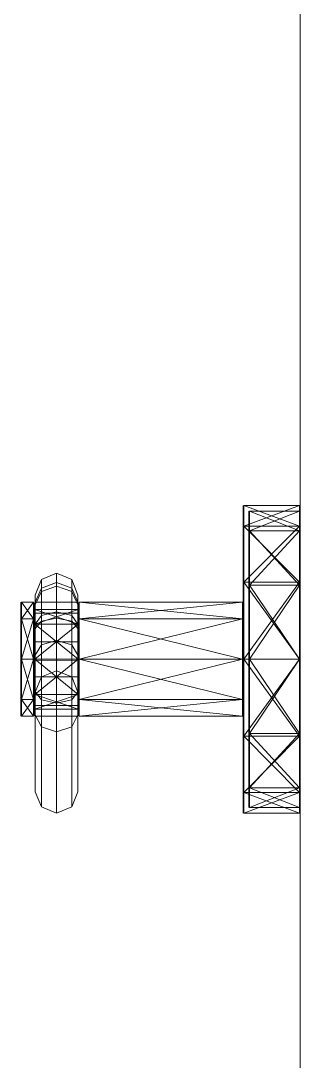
# Model space of a CAD drawing. Header units: millimetres. Extents: x -5300 to 98858, y -5196 to 93886.
# Drawn here: x -199 to -150, y 44877.5 to 45060 of the extents above; entities that cross this region are included whole.
import ezdxf

# ---------------------------------------------------------------- set-up
doc = ezdxf.new("R2010")
doc.units = ezdxf.units.MM
doc.layers.add('Двери', color=7, linetype='Continuous', lineweight=18, true_color=0x7f7f7f)
doc.layers.add('Перекрытия', color=7, linetype='Continuous', lineweight=18, true_color=0x7f7f7f)

# ---------------------------------------------------------------- blocks, each defined once
blk = doc.blocks.new('ПЕР-003 - ПЕР-003-240210-Подвал')
at = {"layer": 'Перекрытия', "color": 254, "true_color": 0xd4d4d4}
for p, q in [((-150, 89650), (-150, 36650)), ((-150, 36650), (-150, 89650))]:
    blk.add_line(p, q, dxfattribs=at)
blk = doc.blocks.new('Дн-9 - Дн-9-240567-Подвал')
at = {"layer": 'Двери', "color": 254, "true_color": 0xd4d4d4}
for p, q in [((-160, 44971.38), (-160, 44975)), ((-160, 44975), (-160, 44971.38)), ((-160, 44971.38), (-160, 44975)), ((-160, 44975), (-160, 44971.38)), ((-160, 44961.5), (-160, 44975)), ((-160, 44975), (-160, 44961.5)), ((-159.9, 44971.38), (-159.9, 44975)), ((-159.9, 44975), (-159.9, 44971.38)), ((-150.1, 44975), (-159.9, 44975)), ((-150.1, 44971.38), (-159.9, 44975)), ((-150.1, 44975), (-159.9, 44971.38)), ((-159.9, 44971.38), (-159.9, 44975)), ((-159.9, 44975), (-159.9, 44971.38)), ((-159.9, 44975), (-150.1, 44975)), ((-150.1, 44971.38), (-159.9, 44975)), ((-150.1, 44975), (-159.9, 44971.38)), ((-159, 44970.52), (-159, 44974)), ((-159, 44974), (-159, 44970.52)), ((-159, 44970.52), (-159, 44974)), ((-159, 44974), (-159, 44970.52)), ((-158.9, 44970.52), (-158.9, 44974)), ((-158.9, 44974), (-158.9, 44970.52)), ((-158.9, 44974), (-150.1, 44974)), ((-158.9, 44970.52), (-150.1, 44974)), ((-158.9, 44974), (-150.1, 44970.52)), ((-158.9, 44970.52), (-158.9, 44974)), ((-158.9, 44974), (-158.9, 44970.52)), ((-150.1, 44974), (-158.9, 44974)), ((-150.1, 44970.52), (-158.9, 44974)), ((-150.1, 44974), (-158.9, 44970.52)), ((-150.1, 44971.38), (-150.1, 44975)), ((-150.1, 44975), (-150.1, 44971.38)), ((-150.1, 44971.38), (-150.1, 44975)), ((-150.1, 44975), (-150.1, 44971.38)), ((-150.1, 44970.52), (-150.1, 44974)), ((-150.1, 44974), (-150.1, 44970.52)), ((-150.1, 44970.52), (-150.1, 44974)), ((-150.1, 44974), (-150.1, 44970.52)), ((-150, 44971.3), (-150, 44974.9)), ((-150, 44974.9), (-150, 44971.3)), ((-150, 44970.6), (-150, 44974.9)), ((-150, 44974.1), (-150, 44974.9)), ((-150, 44974.9), (-150, 44970.6)), ((-150, 44971.3), (-150, 44974.9)), ((-150, 44974.9), (-150, 44971.3)), ((-150, 44970.6), (-150, 44974.9)), ((-150, 44974.9), (-150, 44974.1)), ((-150, 44974.9), (-150, 44970.6)), ((-150, 44970.6), (-150, 44974.1)), ((-150, 44974.1), (-150, 44970.6)), ((-150, 44970.6), (-150, 44974.1)), ((-150, 44974.1), (-150, 44970.6)), ((-160, 44961.5), (-160, 44971.38)), ((-160, 44971.38), (-160, 44961.5)), ((-160, 44971.38), (-160, 44971.38)), ((-160, 44971.38), (-160, 44924.62)), ((-160, 44971.38), (-160, 44934.5)), ((-160, 44971.38), (-160, 44934.5)), ((-160, 44971.38), (-160, 44924.62)), ((-160, 44971.38), (-160, 44924.62)), ((-160, 44961.5), (-160, 44971.38)), ((-160, 44971.38), (-160, 44961.5)), ((-159.9, 44961.5), (-159.9, 44971.38)), ((-159.9, 44971.38), (-159.9, 44961.5)), ((-150.1, 44961.5), (-159.9, 44971.38)), ((-150.1, 44971.38), (-159.9, 44971.38)), ((-150.1, 44971.38), (-159.9, 44971.38)), ((-150.1, 44971.38), (-159.9, 44961.5)), ((-159.9, 44961.5), (-159.9, 44971.38)), ((-159.9, 44961.5), (-159.9, 44971.38)), ((-159.9, 44961.5), (-150.1, 44971.38)), ((-159.9, 44961.5), (-150.1, 44971.38)), ((-159.9, 44971.38), (-150.1, 44971.38)), ((-159.9, 44971.38), (-150.1, 44971.38)), ((-159, 44961), (-159, 44970.52)), ((-159, 44970.52), (-159, 44961)), ((-159, 44925.48), (-159, 44970.52)), ((-159, 44925.48), (-159, 44970.52)), ((-159, 44925.48), (-159, 44970.52)), ((-159, 44970.52), (-159, 44970.52)), ((-159, 44961), (-159, 44970.52)), ((-159, 44970.52), (-159, 44961)), ((-159, 44948), (-159, 44970.52)), ((-159, 44970.52), (-159, 44970.52)), ((-159, 44970.52), (-159, 44925.48)), ((-159, 44970.52), (-159, 44948)), ((-159, 44970.52), (-159, 44925.48)), ((-159, 44970.52), (-159, 44925.48)), ((-158.9, 44961), (-158.9, 44970.52)), ((-158.9, 44970.52), (-158.9, 44961)), ((-158.9, 44961), (-150.1, 44970.52)), ((-158.9, 44970.52), (-150.1, 44970.52)), ((-158.9, 44970.52), (-150.1, 44970.52)), ((-158.9, 44970.52), (-150.1, 44961)), ((-158.9, 44961), (-158.9, 44970.52)), ((-158.9, 44961), (-158.9, 44970.52)), ((-150.1, 44961), (-158.9, 44970.52)), ((-158.9, 44961), (-150.1, 44970.52)), ((-150.1, 44970.52), (-158.9, 44970.52)), ((-150.1, 44970.52), (-158.9, 44970.52)), ((-150.1, 44961.5), (-150.1, 44971.38)), ((-150.1, 44971.38), (-150.1, 44961.5)), ((-150.1, 44961.5), (-150.1, 44971.38)), ((-150.1, 44961.5), (-150.1, 44971.38)), ((-150.1, 44961), (-150.1, 44970.52)), ((-150.1, 44970.52), (-150.1, 44961)), ((-150.1, 44961), (-150.1, 44970.52)), ((-150.1, 44961), (-150.1, 44970.52)), ((-150, 44961.45), (-150, 44971.3)), ((-150, 44971.3), (-150, 44961.45)), ((-150, 44961.05), (-150, 44971.3)), ((-150, 44970.6), (-150, 44971.3)), ((-150, 44970.6), (-150, 44971.3)), ((-150, 44971.3), (-150, 44961.05)), ((-150, 44961.45), (-150, 44971.3)), ((-150, 44961.45), (-150, 44971.3)), ((-150, 44971.3), (-150, 44970.6)), ((-150, 44971.3), (-150, 44970.6)), ((-150, 44961.05), (-150, 44970.6)), ((-150, 44970.6), (-150, 44961.05)), ((-150, 44961.05), (-150, 44970.6)), ((-150, 44961.05), (-150, 44970.6)), ((-150, 44961.45), (-150, 44970.6)), ((-150, 44961.45), (-150, 44970.6)), ((-192.74, 44963.12), (-195.39, 44961.98)), ((-195.39, 44961.98), (-192.74, 44963.12)), ((-192.74, 44963.12), (-195.39, 44961.98)), ((-195.39, 44961.98), (-192.74, 44963.12)), ((-192.74, 44961.46), (-192.74, 44963.12)), ((-192.74, 44963.12), (-192.74, 44960.85)), ((-192.74, 44963.12), (-192.74, 44961.46)), ((-190.08, 44961.98), (-192.74, 44963.12)), ((-192.74, 44963.12), (-192.74, 44961.46)), ((-192.74, 44960.85), (-192.74, 44963.12)), ((-192.74, 44963.12), (-192.74, 44960.85)), ((-192.74, 44961.46), (-192.74, 44963.12)), ((-192.74, 44960.85), (-192.74, 44963.12)), ((-192.74, 44963.12), (-190.08, 44961.98)), ((-190.08, 44961.98), (-192.74, 44963.12)), ((-192.74, 44963.12), (-190.08, 44961.98)), ((-195.39, 44961.98), (-196.49, 44959.24)), ((-196.49, 44959.24), (-195.39, 44961.98)), ((-196.49, 44959.24), (-195.39, 44961.98)), ((-195.39, 44961.98), (-196.49, 44959.24)), ((-195.39, 44960.45), (-195.39, 44961.98)), ((-195.39, 44961.98), (-195.39, 44959.88)), ((-195.39, 44959.88), (-195.39, 44961.98)), ((-195.39, 44961.98), (-195.39, 44960.45)), ((-195.39, 44961.98), (-195.39, 44960.45)), ((-195.39, 44959.88), (-195.39, 44961.98)), ((-195.39, 44961.98), (-195.39, 44959.88)), ((-195.39, 44960.45), (-195.39, 44961.98)), ((-192.74, 44961.46), (-195.39, 44960.45)), ((-195.39, 44960.45), (-192.74, 44961.46)), ((-192.74, 44961.46), (-195.39, 44960.45)), ((-195.39, 44960.45), (-192.74, 44961.46)), ((-192.74, 44960.85), (-195.39, 44959.88)), ((-195.39, 44959.88), (-192.74, 44960.85)), ((-192.74, 44960.85), (-195.39, 44959.88)), ((-195.39, 44959.88), (-192.74, 44960.85)), ((-192.74, 44961.46), (-192.74, 44956.3)), ((-190.08, 44960.45), (-192.74, 44961.46)), ((-192.74, 44956.3), (-192.74, 44961.46)), ((-192.74, 44961.46), (-190.08, 44960.45)), ((-192.74, 44955.24), (-192.74, 44960.85)), ((-190.08, 44959.88), (-192.74, 44960.85)), ((-192.74, 44955.24), (-192.74, 44960.85)), ((-192.74, 44960.85), (-190.08, 44959.88)), ((-190.08, 44959.88), (-192.74, 44960.85)), ((-192.74, 44960.85), (-192.74, 44955.24)), ((-192.74, 44960.85), (-190.08, 44959.88)), ((-192.74, 44956.3), (-192.74, 44961.46)), ((-192.74, 44961.46), (-192.74, 44956.3)), ((-190.08, 44960.45), (-192.74, 44961.46)), ((-192.74, 44961.46), (-190.08, 44960.45)), ((-192.74, 44960.85), (-192.74, 44955.24)), ((-190.08, 44960.45), (-190.08, 44961.98)), ((-190.08, 44961.98), (-190.08, 44959.88)), ((-190.08, 44959.88), (-190.08, 44961.98)), ((-190.08, 44961.98), (-190.08, 44960.45)), ((-190.08, 44960.45), (-190.08, 44961.98)), ((-190.08, 44961.98), (-188.99, 44959.24)), ((-188.99, 44959.24), (-190.08, 44961.98)), ((-190.08, 44961.98), (-190.08, 44959.88)), ((-190.08, 44959.88), (-190.08, 44961.98)), ((-190.08, 44961.98), (-188.99, 44959.24)), ((-188.99, 44959.24), (-190.08, 44961.98)), ((-190.08, 44961.98), (-190.08, 44960.45)), ((-160, 44948), (-160, 44961.5)), ((-160, 44961.5), (-160, 44948)), ((-160, 44961.5), (-160, 44934.5)), ((-160, 44961.5), (-160, 44934.5)), ((-160, 44948), (-160, 44961.5)), ((-160, 44948), (-160, 44961.5)), ((-160, 44934.5), (-160, 44961.5)), ((-160, 44934.5), (-160, 44961.5)), ((-160, 44934.5), (-160, 44961.5)), ((-160, 44961.5), (-160, 44961.5)), ((-159.9, 44948), (-159.9, 44961.5)), ((-159.9, 44961.5), (-159.9, 44948)), ((-150.1, 44948), (-159.9, 44961.5)), ((-150.1, 44961.5), (-159.9, 44961.5)), ((-150.1, 44961.5), (-159.9, 44961.5)), ((-150.1, 44961.5), (-159.9, 44948)), ((-159.9, 44948), (-159.9, 44961.5)), ((-159.9, 44948), (-159.9, 44961.5)), ((-150.1, 44948), (-159.9, 44961.5)), ((-159.9, 44961.5), (-150.1, 44961.5)), ((-159.9, 44948), (-150.1, 44961.5)), ((-159.9, 44961.5), (-150.1, 44961.5)), ((-159, 44948), (-159, 44961)), ((-159, 44948), (-159, 44961)), ((-159, 44935), (-159, 44961)), ((-159, 44925.48), (-159, 44961)), ((-159, 44925.48), (-159, 44961)), ((-159, 44935), (-159, 44961)), ((-159, 44948), (-159, 44961)), ((-159, 44961), (-159, 44948)), ((-158.9, 44948), (-158.9, 44961)), ((-158.9, 44961), (-158.9, 44948)), ((-158.9, 44948), (-150.1, 44961)), ((-158.9, 44961), (-150.1, 44961)), ((-158.9, 44961), (-150.1, 44961)), ((-158.9, 44961), (-150.1, 44948)), ((-158.9, 44948), (-158.9, 44961)), ((-158.9, 44948), (-158.9, 44961)), ((-158.9, 44948), (-150.1, 44961)), ((-150.1, 44961), (-158.9, 44961)), ((-150.1, 44948), (-158.9, 44961)), ((-150.1, 44961), (-158.9, 44961)), ((-150.1, 44948), (-150.1, 44961.5)), ((-150.1, 44961.5), (-150.1, 44948)), ((-150.1, 44948), (-150.1, 44961.5)), ((-150.1, 44948), (-150.1, 44961.5)), ((-150.1, 44948), (-150.1, 44961)), ((-150.1, 44961), (-150.1, 44948)), ((-150.1, 44948), (-150.1, 44961)), ((-150.1, 44948), (-150.1, 44961)), ((-150, 44948), (-150, 44961.45)), ((-150, 44961.45), (-150, 44948)), ((-150, 44961.05), (-150, 44961.45)), ((-150, 44961.05), (-150, 44961.45)), ((-150, 44948), (-150, 44961.45)), ((-150, 44948), (-150, 44961.45)), ((-150, 44961.45), (-150, 44961.05)), ((-150, 44961.45), (-150, 44961.05)), ((-150, 44948), (-150, 44961.05)), ((-150, 44961.05), (-150, 44948)), ((-150, 44948), (-150, 44961.05)), ((-150, 44961.05), (-150, 44948)), ((-150, 44948), (-150, 44961.05)), ((-150, 44948), (-150, 44961.05)), ((-150, 44948), (-150, 44961.05)), ((-150, 44948), (-150, 44961.05)), ((-195.39, 44959.88), (-196.49, 44957.55)), ((-195.39, 44959.88), (-196.49, 44957.55)), ((-196.49, 44957.55), (-195.39, 44959.88)), ((-196.49, 44959.24), (-196.49, 44958.01)), ((-196.49, 44957.55), (-196.49, 44959.24)), ((-196.49, 44959.24), (-196.49, 44957.55)), ((-196.49, 44958.01), (-196.49, 44959.24)), ((-196.49, 44959.24), (-196.49, 44958.01)), ((-196.49, 44957.55), (-196.49, 44959.24)), ((-196.49, 44959.24), (-196.49, 44957.55)), ((-196.49, 44958.01), (-196.49, 44959.24)), ((-195.39, 44960.45), (-196.49, 44958.01)), ((-196.49, 44958.01), (-195.39, 44960.45)), ((-195.39, 44960.45), (-196.49, 44958.01)), ((-196.49, 44958.01), (-195.39, 44960.45)), ((-196.49, 44957.55), (-195.39, 44959.88)), ((-195.39, 44955.68), (-195.39, 44960.45)), ((-195.39, 44960.45), (-195.39, 44955.68)), ((-195.39, 44960.45), (-195.39, 44955.68)), ((-195.39, 44955.68), (-195.39, 44960.45)), ((-195.39, 44959.88), (-195.39, 44954.7)), ((-195.39, 44954.7), (-195.39, 44959.88)), ((-195.39, 44954.7), (-195.39, 44959.88)), ((-195.39, 44959.88), (-195.39, 44954.7)), ((-190.08, 44955.68), (-190.08, 44960.45)), ((-190.08, 44960.45), (-190.08, 44955.68)), ((-190.08, 44955.68), (-190.08, 44960.45)), ((-190.08, 44960.45), (-188.99, 44958.01)), ((-188.99, 44958.01), (-190.08, 44960.45)), ((-190.08, 44960.45), (-188.99, 44958.01)), ((-188.99, 44958.01), (-190.08, 44960.45)), ((-190.08, 44960.45), (-190.08, 44955.68)), ((-190.08, 44959.88), (-190.08, 44954.7)), ((-190.08, 44954.7), (-190.08, 44959.88)), ((-190.08, 44959.88), (-188.99, 44957.55)), ((-188.99, 44957.55), (-190.08, 44959.88)), ((-190.08, 44959.88), (-190.08, 44954.7)), ((-190.08, 44954.7), (-190.08, 44959.88)), ((-190.08, 44959.88), (-188.99, 44957.55)), ((-188.99, 44957.55), (-190.08, 44959.88)), ((-188.99, 44958.01), (-188.99, 44959.24)), ((-188.99, 44959.24), (-188.99, 44957.55)), ((-188.99, 44957.55), (-188.99, 44959.24)), ((-188.99, 44959.24), (-188.99, 44958.01)), ((-188.99, 44959.24), (-188.99, 44957.55)), ((-188.99, 44958.01), (-188.99, 44959.24)), ((-188.99, 44959.24), (-188.99, 44958.01)), ((-188.99, 44957.55), (-188.99, 44959.24)), ((-199, 44955.07), (-199, 44958)), ((-199, 44958), (-199, 44955.07)), ((-199, 44948), (-199, 44958)), ((-199, 44958), (-199, 44948)), ((-199, 44955.07), (-199, 44958)), ((-199, 44958), (-199, 44955.07)), ((-198.9, 44955.07), (-198.9, 44958)), ((-198.9, 44958), (-198.9, 44955.07)), ((-196.75, 44958), (-198.9, 44958)), ((-196.75, 44955.07), (-198.9, 44958)), ((-196.75, 44958), (-198.9, 44955.07)), ((-198.9, 44955.07), (-198.9, 44958)), ((-198.9, 44955.07), (-198.9, 44958)), ((-198.9, 44958), (-196.75, 44958)), ((-198.9, 44955.07), (-196.75, 44958)), ((-196.75, 44955.07), (-198.9, 44958)), ((-196.75, 44955.07), (-196.75, 44958)), ((-196.75, 44958), (-196.75, 44955.07)), ((-196.75, 44955.07), (-196.75, 44958)), ((-196.75, 44955.07), (-196.75, 44958)), ((-196.65, 44955), (-196.65, 44957.9)), ((-196.65, 44957.9), (-196.65, 44955)), ((-196.65, 44954.26), (-196.65, 44957.9)), ((-196.65, 44956.85), (-196.65, 44957.9)), ((-196.65, 44957.9), (-196.65, 44954.26)), ((-196.65, 44955), (-196.65, 44957.9)), ((-196.65, 44955), (-196.65, 44957.9)), ((-196.65, 44957.9), (-196.65, 44956.85)), ((-196.49, 44958.01), (-196.49, 44954.17)), ((-196.49, 44954.17), (-196.49, 44958.01)), ((-196.49, 44958.01), (-196.49, 44954.17)), ((-196.49, 44954.17), (-196.49, 44958.01)), ((-196.49, 44958), (-196.49, 44956.09)), ((-196.49, 44956.09), (-196.49, 44958)), ((-196.49, 44958), (-196.49, 44956.09)), ((-196.49, 44956.09), (-196.49, 44958)), ((-188.99, 44958), (-196.49, 44958)), ((-196.49, 44958), (-196.49, 44956.09)), ((-196.49, 44956.09), (-196.49, 44958)), ((-196.49, 44958), (-188.99, 44958)), ((-188.99, 44958), (-196.49, 44958)), ((-196.49, 44958), (-196.49, 44956.09)), ((-196.49, 44956.09), (-196.49, 44958)), ((-196.49, 44958), (-188.99, 44958)), ((-196.49, 44953.38), (-196.49, 44957.55)), ((-196.49, 44957.55), (-196.49, 44953.38)), ((-196.49, 44953.38), (-196.49, 44957.55)), ((-196.49, 44957.55), (-196.49, 44953.38)), ((-188.99, 44954.17), (-188.99, 44958.01)), ((-188.99, 44958.01), (-188.99, 44954.17)), ((-188.99, 44958.01), (-188.99, 44954.17)), ((-188.99, 44956.09), (-188.99, 44958)), ((-188.99, 44958), (-188.99, 44956.09)), ((-188.99, 44956.09), (-188.99, 44958)), ((-188.99, 44958), (-188.99, 44956.09)), ((-188.99, 44956.09), (-188.99, 44958)), ((-188.99, 44958), (-188.99, 44956.09)), ((-188.99, 44956.09), (-188.99, 44958)), ((-188.99, 44958), (-188.99, 44956.09)), ((-188.99, 44957.55), (-188.99, 44953.38)), ((-188.99, 44953.38), (-188.99, 44957.55)), ((-188.99, 44953.38), (-188.99, 44957.55)), ((-188.99, 44957.55), (-188.99, 44953.38)), ((-188.99, 44954.17), (-188.99, 44958.01)), ((-188.85, 44955), (-188.85, 44957.9)), ((-188.85, 44957.9), (-188.85, 44955)), ((-188.85, 44954.26), (-188.85, 44957.9)), ((-188.85, 44957.9), (-188.85, 44956.85)), ((-188.85, 44957.9), (-188.85, 44954.26)), ((-188.85, 44955), (-188.85, 44957.9)), ((-188.85, 44955), (-188.85, 44957.9)), ((-188.85, 44956.85), (-188.85, 44957.9)), ((-188.75, 44955.07), (-188.75, 44958)), ((-188.75, 44958), (-188.75, 44955.07)), ((-160.1, 44958), (-188.75, 44958)), ((-188.75, 44955.07), (-160.1, 44958)), ((-160.1, 44958), (-188.75, 44955.07)), ((-188.75, 44955.07), (-188.75, 44958)), ((-188.75, 44955.07), (-188.75, 44958)), ((-188.75, 44958), (-160.1, 44958)), ((-160.1, 44955.07), (-188.75, 44958)), ((-188.75, 44955.07), (-160.1, 44958)), ((-160.1, 44955.07), (-160.1, 44958)), ((-160.1, 44958), (-160.1, 44955.07)), ((-160.1, 44955.07), (-160.1, 44958)), ((-160.1, 44955.07), (-160.1, 44958)), ((-160, 44955.07), (-160, 44958)), ((-160, 44958), (-160, 44955.07)), ((-160, 44948), (-160, 44958)), ((-160, 44948), (-160, 44958)), ((-160, 44955.07), (-160, 44958)), ((-160, 44958), (-160, 44955.07)), ((-196.65, 44954.26), (-196.65, 44956.85)), ((-196.65, 44956.85), (-196.65, 44954.26)), ((-196.65, 44954.26), (-196.65, 44956.85)), ((-196.65, 44954.26), (-196.65, 44956.85)), ((-196.65, 44955), (-196.65, 44956.85)), ((-196.65, 44955), (-196.65, 44956.85)), ((-196.55, 44954.19), (-196.55, 44956.75)), ((-196.55, 44956.75), (-196.55, 44954.19)), ((-188.95, 44956.75), (-196.55, 44956.75)), ((-188.95, 44954.19), (-196.55, 44956.75)), ((-188.95, 44956.75), (-196.55, 44954.19)), ((-196.55, 44954.19), (-196.55, 44956.75)), ((-196.55, 44954.19), (-196.55, 44956.75)), ((-196.55, 44956.75), (-188.95, 44956.75)), ((-188.95, 44954.19), (-196.55, 44956.75)), ((-196.55, 44954.19), (-188.95, 44956.75)), ((-196.49, 44956.09), (-196.49, 44951.09)), ((-196.49, 44951.09), (-196.49, 44956.09)), ((-196.49, 44956.09), (-196.49, 44951.09)), ((-196.49, 44951.09), (-196.49, 44956.09)), ((-188.99, 44956.09), (-196.49, 44956.09)), ((-196.49, 44956.09), (-196.49, 44951.09)), ((-196.49, 44956.09), (-188.99, 44956.09)), ((-188.99, 44956.09), (-196.49, 44956.09)), ((-196.49, 44951.09), (-196.49, 44956.09)), ((-196.49, 44956.09), (-188.99, 44956.09)), ((-188.99, 44956.09), (-196.49, 44956.09)), ((-196.49, 44956.09), (-196.49, 44951.09)), ((-196.49, 44956.09), (-188.99, 44956.09)), ((-188.99, 44956.09), (-196.49, 44956.09)), ((-196.49, 44951.09), (-196.49, 44956.09)), ((-196.49, 44956.09), (-188.99, 44956.09)), ((-195.39, 44955.68), (-196.49, 44954.17)), ((-196.49, 44954.17), (-195.39, 44955.68)), ((-195.39, 44955.68), (-196.49, 44954.17)), ((-196.49, 44954.17), (-195.39, 44955.68)), ((-192.74, 44956.3), (-195.39, 44955.68)), ((-195.39, 44955.68), (-192.74, 44956.3)), ((-192.74, 44956.3), (-195.39, 44955.68)), ((-195.39, 44955.68), (-192.74, 44956.3)), ((-195.39, 44950.53), (-195.39, 44955.68)), ((-195.39, 44955.68), (-195.39, 44950.53)), ((-195.39, 44955.68), (-195.39, 44950.53)), ((-195.39, 44950.53), (-195.39, 44955.68)), ((-192.74, 44955.24), (-195.39, 44954.7)), ((-195.39, 44954.7), (-192.74, 44955.24)), ((-192.74, 44955.24), (-195.39, 44954.7)), ((-195.39, 44954.7), (-192.74, 44955.24)), ((-192.74, 44951.27), (-192.74, 44956.3)), ((-190.08, 44955.68), (-192.74, 44956.3)), ((-192.74, 44956.3), (-192.74, 44951.27)), ((-192.74, 44956.3), (-190.08, 44955.68)), ((-192.74, 44951.27), (-192.74, 44956.3)), ((-192.74, 44956.3), (-190.08, 44955.68)), ((-192.74, 44955.24), (-192.74, 44947.75)), ((-192.74, 44947.75), (-192.73, 44955.24)), ((-192.74, 44955.24), (-192.74, 44947.75)), ((-192.74, 44956.3), (-192.74, 44951.27)), ((-190.08, 44955.68), (-192.74, 44956.3)), ((-192.74, 44947.75), (-192.74, 44955.24)), ((-190.08, 44954.7), (-192.74, 44955.24)), ((-192.73, 44955.24), (-190.08, 44954.7)), ((-190.08, 44954.7), (-192.74, 44955.24)), ((-192.74, 44955.24), (-190.08, 44954.7)), ((-190.08, 44950.53), (-190.08, 44955.68)), ((-190.08, 44955.68), (-190.08, 44950.53)), ((-190.08, 44950.53), (-190.08, 44955.68)), ((-190.08, 44955.68), (-188.99, 44954.17)), ((-188.99, 44954.17), (-190.08, 44955.68)), ((-190.08, 44955.68), (-188.99, 44954.17)), ((-188.99, 44954.17), (-190.08, 44955.68)), ((-190.08, 44955.68), (-190.08, 44950.53)), ((-188.99, 44951.09), (-188.99, 44956.09)), ((-188.99, 44956.09), (-188.99, 44951.09)), ((-188.99, 44951.09), (-188.99, 44956.09)), ((-188.99, 44956.09), (-188.99, 44951.09)), ((-188.99, 44951.09), (-188.99, 44956.09)), ((-188.99, 44956.09), (-188.99, 44951.09)), ((-188.99, 44951.09), (-188.99, 44956.09)), ((-188.99, 44956.09), (-188.99, 44951.09)), ((-188.95, 44954.19), (-188.95, 44956.75)), ((-188.95, 44956.75), (-188.95, 44954.19)), ((-188.95, 44954.19), (-188.95, 44956.75)), ((-188.95, 44954.19), (-188.95, 44956.75)), ((-188.85, 44954.26), (-188.85, 44956.85)), ((-188.85, 44956.85), (-188.85, 44954.26)), ((-188.85, 44954.26), (-188.85, 44956.85)), ((-188.85, 44954.26), (-188.85, 44956.85)), ((-188.85, 44955), (-188.85, 44956.85)), ((-188.85, 44955), (-188.85, 44956.85)), ((-199, 44948), (-199, 44955.07)), ((-199, 44955.07), (-199, 44948)), ((-199, 44948), (-199, 44955.07)), ((-199, 44948), (-199, 44955.07)), ((-199, 44940.93), (-199, 44955.07)), ((-199, 44940.93), (-199, 44955.07)), ((-199, 44940.93), (-199, 44955.07)), ((-199, 44955.07), (-199, 44955.07)), ((-198.9, 44948), (-198.9, 44955.07)), ((-198.9, 44955.07), (-198.9, 44948)), ((-196.75, 44948), (-198.9, 44955.07)), ((-196.75, 44955.07), (-198.9, 44955.07)), ((-196.75, 44955.07), (-198.9, 44955.07)), ((-196.75, 44955.07), (-198.9, 44948)), ((-198.9, 44948), (-198.9, 44955.07)), ((-198.9, 44948), (-198.9, 44955.07)), ((-198.9, 44948), (-196.75, 44955.07)), ((-198.9, 44955.07), (-196.75, 44955.07)), ((-196.75, 44948), (-198.9, 44955.07)), ((-198.9, 44955.07), (-196.75, 44955.07)), ((-196.75, 44948), (-196.75, 44955.07)), ((-196.75, 44955.07), (-196.75, 44948)), ((-196.75, 44948), (-196.75, 44955.07)), ((-196.75, 44948), (-196.75, 44955.07)), ((-196.65, 44948), (-196.65, 44955)), ((-196.65, 44955), (-196.65, 44948)), ((-196.65, 44954.26), (-196.65, 44955)), ((-196.65, 44954.26), (-196.65, 44955)), ((-196.65, 44948), (-196.65, 44955)), ((-196.65, 44948), (-196.65, 44955)), ((-196.65, 44948), (-196.65, 44955)), ((-196.65, 44955), (-196.65, 44954.26)), ((-196.65, 44948), (-196.65, 44955)), ((-196.65, 44955), (-196.65, 44954.26)), ((-196.65, 44948), (-196.65, 44954.26)), ((-196.65, 44954.26), (-196.65, 44948)), ((-196.65, 44948), (-196.65, 44954.26)), ((-196.65, 44954.26), (-196.65, 44948)), ((-196.65, 44948), (-196.65, 44954.26)), ((-196.65, 44948), (-196.65, 44954.26)), ((-196.55, 44948), (-196.55, 44954.19)), ((-196.55, 44954.19), (-196.55, 44948)), ((-188.95, 44948), (-196.55, 44954.19)), ((-188.95, 44954.19), (-196.55, 44954.19)), ((-188.95, 44954.19), (-196.55, 44954.19)), ((-188.95, 44954.19), (-196.55, 44948)), ((-196.55, 44948), (-196.55, 44954.19)), ((-196.55, 44948), (-196.55, 44954.19)), ((-188.95, 44948), (-196.55, 44954.19)), ((-196.55, 44954.19), (-188.95, 44954.19)), ((-196.55, 44948), (-188.95, 44954.19)), ((-196.55, 44954.19), (-188.95, 44954.19)), ((-195.39, 44954.7), (-196.49, 44953.38)), ((-195.39, 44954.7), (-196.49, 44953.38)), ((-196.49, 44954.17), (-196.49, 44948.74)), ((-196.49, 44948.74), (-196.49, 44954.17)), ((-196.49, 44954.17), (-196.49, 44948.74)), ((-196.49, 44948.74), (-196.49, 44954.17)), ((-196.49, 44953.38), (-195.39, 44954.7)), ((-196.49, 44953.38), (-195.39, 44954.7)), ((-195.39, 44954.7), (-195.39, 44947.77)), ((-195.39, 44947.77), (-195.39, 44954.7)), ((-195.39, 44947.77), (-195.39, 44954.7)), ((-195.39, 44954.7), (-195.39, 44947.77)), ((-190.08, 44954.7), (-190.08, 44947.77)), ((-190.08, 44947.77), (-190.08, 44954.7)), ((-190.08, 44954.7), (-188.99, 44953.38)), ((-188.99, 44953.38), (-190.08, 44954.7)), ((-190.08, 44954.7), (-190.08, 44947.77)), ((-190.08, 44947.77), (-190.08, 44954.7)), ((-190.08, 44954.7), (-188.99, 44953.38)), ((-188.99, 44953.38), (-190.08, 44954.7)), ((-188.99, 44948.74), (-188.99, 44954.17)), ((-188.99, 44954.17), (-188.99, 44948.74)), ((-188.99, 44954.17), (-188.99, 44948.74)), ((-188.99, 44948.74), (-188.99, 44954.17)), ((-188.95, 44948), (-188.95, 44954.19)), ((-188.95, 44954.19), (-188.95, 44948)), ((-188.95, 44948), (-188.95, 44954.19)), ((-188.95, 44948), (-188.95, 44954.19)), ((-188.85, 44948), (-188.85, 44955)), ((-188.85, 44955), (-188.85, 44948)), ((-188.85, 44955), (-188.85, 44954.26)), ((-188.85, 44955), (-188.85, 44954.26)), ((-188.85, 44948), (-188.85, 44955)), ((-188.85, 44948), (-188.85, 44955)), ((-188.85, 44948), (-188.85, 44955)), ((-188.85, 44954.26), (-188.85, 44955)), ((-188.85, 44948), (-188.85, 44955)), ((-188.85, 44954.26), (-188.85, 44955)), ((-188.85, 44948), (-188.85, 44954.26)), ((-188.85, 44954.26), (-188.85, 44948)), ((-188.85, 44948), (-188.85, 44954.26)), ((-188.85, 44954.26), (-188.85, 44948)), ((-188.85, 44948), (-188.85, 44954.26)), ((-188.85, 44948), (-188.85, 44954.26)), ((-188.75, 44948), (-188.75, 44955.07)), ((-188.75, 44955.07), (-188.75, 44948)), ((-160.1, 44948), (-188.75, 44955.07)), ((-160.1, 44955.07), (-188.75, 44955.07)), ((-160.1, 44955.07), (-188.75, 44955.07)), ((-160.1, 44955.07), (-188.75, 44948)), ((-188.75, 44948), (-188.75, 44955.07)), ((-188.75, 44948), (-188.75, 44955.07)), ((-160.1, 44948), (-188.75, 44955.07)), ((-188.75, 44955.07), (-160.1, 44955.07)), ((-188.75, 44948), (-160.1, 44955.07)), ((-188.75, 44955.07), (-160.1, 44955.07)), ((-160.1, 44948), (-160.1, 44955.07)), ((-160.1, 44955.07), (-160.1, 44948)), ((-160.1, 44948), (-160.1, 44955.07)), ((-160.1, 44948), (-160.1, 44955.07)), ((-160, 44948), (-160, 44955.07)), ((-160, 44948), (-160, 44955.07)), ((-160, 44948), (-160, 44955.07)), ((-160, 44955.07), (-160, 44948)), ((-160, 44955.07), (-160, 44955.07)), ((-160, 44955.07), (-160, 44940.93)), ((-160, 44955.07), (-160, 44940.93)), ((-160, 44955.07), (-160, 44940.93)), ((-196.49, 44947.82), (-196.49, 44953.38)), ((-196.49, 44953.38), (-196.49, 44947.82)), ((-196.49, 44947.82), (-196.49, 44953.38)), ((-196.49, 44953.38), (-196.49, 44947.82)), ((-188.99, 44953.38), (-188.99, 44947.82)), ((-188.99, 44947.82), (-188.99, 44953.38)), ((-188.99, 44947.82), (-188.99, 44953.38)), ((-188.99, 44953.38), (-188.99, 44947.82)), ((-196.49, 44944.91), (-196.49, 44951.09)), ((-196.49, 44951.09), (-196.49, 44944.91)), ((-196.49, 44944.91), (-196.49, 44951.09)), ((-196.49, 44951.09), (-196.49, 44944.91)), ((-196.49, 44944.91), (-196.49, 44951.09)), ((-196.49, 44951.09), (-188.99, 44951.09)), ((-188.99, 44951.09), (-196.49, 44951.09)), ((-196.49, 44951.09), (-196.49, 44944.91)), ((-196.49, 44951.09), (-188.99, 44951.09)), ((-188.99, 44951.09), (-196.49, 44951.09)), ((-196.49, 44944.91), (-196.49, 44951.09)), ((-196.49, 44951.09), (-188.99, 44951.09)), ((-188.99, 44951.09), (-196.49, 44951.09)), ((-196.49, 44951.09), (-196.49, 44944.91)), ((-196.49, 44951.09), (-188.99, 44951.09)), ((-188.99, 44951.09), (-196.49, 44951.09)), ((-195.39, 44950.53), (-196.49, 44948.74)), ((-195.39, 44950.53), (-196.49, 44948.74)), ((-196.49, 44948.74), (-195.39, 44950.53)), ((-196.49, 44948.74), (-195.39, 44950.53)), ((-192.74, 44951.27), (-195.39, 44950.53)), ((-195.39, 44950.53), (-192.74, 44951.27)), ((-192.74, 44951.27), (-195.39, 44950.53)), ((-195.39, 44950.53), (-192.74, 44951.27)), ((-195.39, 44944.9), (-195.39, 44950.53)), ((-195.39, 44950.53), (-195.39, 44944.9)), ((-195.39, 44950.53), (-195.39, 44944.9)), ((-195.39, 44944.9), (-195.39, 44950.53)), ((-192.74, 44946), (-192.74, 44951.27)), ((-190.08, 44950.53), (-192.74, 44951.27)), ((-192.74, 44951.27), (-192.74, 44946)), ((-192.74, 44946), (-192.74, 44951.27)), ((-192.74, 44951.27), (-190.08, 44950.53)), ((-192.74, 44951.27), (-192.74, 44946)), ((-192.74, 44951.27), (-190.08, 44950.53)), ((-190.08, 44950.53), (-192.74, 44951.27)), ((-190.08, 44944.9), (-190.08, 44950.53)), ((-190.08, 44950.53), (-190.08, 44944.9)), ((-188.99, 44948.74), (-190.08, 44950.53)), ((-190.08, 44950.53), (-190.08, 44944.9)), ((-190.08, 44944.9), (-190.08, 44950.53)), ((-190.08, 44950.53), (-188.99, 44948.74)), ((-188.99, 44948.74), (-190.08, 44950.53)), ((-190.08, 44950.53), (-188.99, 44948.74)), ((-188.99, 44951.09), (-188.99, 44944.91)), ((-188.99, 44944.91), (-188.99, 44951.09)), ((-188.99, 44951.09), (-188.99, 44944.91)), ((-188.99, 44944.91), (-188.99, 44951.09)), ((-188.99, 44944.91), (-188.99, 44951.09)), ((-188.99, 44951.09), (-188.99, 44944.91)), ((-188.99, 44944.91), (-188.99, 44951.09)), ((-188.99, 44951.09), (-188.99, 44944.91)), ((-199, 44948), (-199, 44940.93)), ((-199, 44948), (-199, 44940.93)), ((-199, 44948), (-199, 44948)), ((-199, 44948), (-199, 44938)), ((-199, 44948), (-199, 44938)), ((-199, 44948), (-199, 44940.93)), ((-199, 44940.93), (-199, 44948)), ((-198.9, 44940.93), (-198.9, 44948)), ((-198.9, 44940.93), (-198.9, 44948)), ((-196.75, 44940.93), (-198.9, 44948)), ((-196.75, 44948), (-198.9, 44948)), ((-198.9, 44940.93), (-196.75, 44948)), ((-196.75, 44948), (-198.9, 44948)), ((-198.9, 44940.93), (-198.9, 44948)), ((-198.9, 44940.93), (-198.9, 44948)), ((-198.9, 44948), (-196.75, 44948)), ((-198.9, 44948), (-196.75, 44940.93)), ((-198.9, 44940.93), (-196.75, 44948)), ((-198.9, 44948), (-196.75, 44948)), ((-196.75, 44940.93), (-196.75, 44948)), ((-196.75, 44940.93), (-196.75, 44948)), ((-196.75, 44948), (-196.75, 44940.93)), ((-196.75, 44940.93), (-196.75, 44948)), ((-196.65, 44941), (-196.65, 44948)), ((-196.65, 44941.74), (-196.65, 44948)), ((-196.65, 44941), (-196.65, 44948)), ((-196.65, 44941.74), (-196.65, 44948)), ((-196.65, 44941.74), (-196.65, 44948)), ((-196.65, 44948), (-196.65, 44948)), ((-196.65, 44941.74), (-196.65, 44948)), ((-196.65, 44948), (-196.65, 44948)), ((-196.65, 44941), (-196.65, 44948)), ((-196.65, 44948), (-196.65, 44941.74)), ((-196.65, 44941), (-196.65, 44948)), ((-196.65, 44941.74), (-196.65, 44948)), ((-196.65, 44941), (-196.65, 44948)), ((-196.65, 44948), (-196.65, 44948)), ((-196.65, 44941), (-196.65, 44948)), ((-196.65, 44948), (-196.65, 44948)), ((-196.55, 44941.81), (-196.55, 44948)), ((-196.55, 44941.81), (-196.55, 44948)), ((-188.95, 44941.81), (-196.55, 44948)), ((-188.95, 44948), (-196.55, 44948)), ((-196.55, 44941.81), (-188.95, 44948)), ((-188.95, 44948), (-196.55, 44948)), ((-196.55, 44941.81), (-196.55, 44948)), ((-196.55, 44941.81), (-196.55, 44948)), ((-196.55, 44941.81), (-188.95, 44948)), ((-196.55, 44948), (-188.95, 44948)), ((-196.55, 44941.81), (-188.95, 44948)), ((-196.55, 44948), (-188.95, 44948)), ((-196.49, 44948.74), (-196.49, 44942.25)), ((-196.49, 44942.25), (-196.49, 44948.74)), ((-196.49, 44948.74), (-196.49, 44942.25)), ((-196.49, 44942.25), (-196.49, 44948.74)), ((-188.99, 44948.74), (-188.99, 44942.25)), ((-188.99, 44942.25), (-188.99, 44948.74)), ((-188.99, 44942.25), (-188.99, 44948.74)), ((-188.99, 44948.74), (-188.99, 44942.25)), ((-188.95, 44941.81), (-188.95, 44948)), ((-188.95, 44941.81), (-188.95, 44948)), ((-188.95, 44948), (-188.95, 44941.81)), ((-188.95, 44941.81), (-188.95, 44948)), ((-188.85, 44941.74), (-188.85, 44948)), ((-188.85, 44941), (-188.85, 44948)), ((-188.85, 44941.74), (-188.85, 44948)), ((-188.85, 44941), (-188.85, 44948)), ((-188.85, 44941.74), (-188.85, 44948)), ((-188.85, 44948), (-188.85, 44948)), ((-188.85, 44941.74), (-188.85, 44948)), ((-188.85, 44948), (-188.85, 44948)), ((-188.85, 44941.74), (-188.85, 44948)), ((-188.85, 44948), (-188.85, 44941)), ((-188.85, 44941.74), (-188.85, 44948)), ((-188.85, 44941), (-188.85, 44948)), ((-188.85, 44948), (-188.85, 44948)), ((-188.85, 44948), (-188.85, 44941)), ((-188.85, 44941), (-188.85, 44948)), ((-188.85, 44948), (-188.85, 44948)), ((-188.75, 44940.93), (-188.75, 44948)), ((-188.75, 44940.93), (-188.75, 44948)), ((-188.75, 44940.93), (-160.1, 44948)), ((-160.1, 44948), (-188.75, 44948)), ((-160.1, 44940.93), (-188.75, 44948)), ((-160.1, 44948), (-188.75, 44948)), ((-188.75, 44940.93), (-188.75, 44948)), ((-188.75, 44940.93), (-188.75, 44948)), ((-188.75, 44948), (-160.1, 44948)), ((-188.75, 44948), (-160.1, 44940.93)), ((-188.75, 44940.93), (-160.1, 44948)), ((-188.75, 44948), (-160.1, 44948)), ((-160.1, 44940.93), (-160.1, 44948)), ((-160.1, 44940.93), (-160.1, 44948)), ((-160.1, 44948), (-160.1, 44940.93)), ((-160.1, 44940.93), (-160.1, 44948)), ((-160, 44948), (-160, 44940.93)), ((-160, 44940.93), (-160, 44948)), ((-160, 44948), (-160, 44938)), ((-160, 44948), (-160, 44948)), ((-160, 44938), (-160, 44948)), ((-160, 44948), (-160, 44934.5)), ((-160, 44948), (-160, 44934.5)), ((-160, 44948), (-160, 44940.93)), ((-160, 44948), (-160, 44940.93)), ((-160, 44948), (-160, 44934.5)), ((-160, 44934.5), (-160, 44948)), ((-159.9, 44934.5), (-159.9, 44948)), ((-159.9, 44948), (-159.9, 44934.5)), ((-159.9, 44934.5), (-150.1, 44948)), ((-150.1, 44948), (-159.9, 44948)), ((-150.1, 44948), (-159.9, 44948)), ((-159.9, 44948), (-150.1, 44934.5)), ((-159.9, 44934.5), (-159.9, 44948)), ((-159.9, 44934.5), (-159.9, 44948)), ((-159.9, 44948), (-150.1, 44948)), ((-159.9, 44948), (-150.1, 44934.5)), ((-159.9, 44934.5), (-150.1, 44948)), ((-159.9, 44948), (-150.1, 44948)), ((-159, 44948), (-159, 44935)), ((-159, 44935), (-159, 44948)), ((-159, 44948), (-159, 44935)), ((-159, 44948), (-159, 44935)), ((-159, 44948), (-159, 44925.48)), ((-159, 44948), (-159, 44925.48)), ((-158.9, 44935), (-158.9, 44948)), ((-158.9, 44948), (-158.9, 44935)), ((-158.9, 44935), (-150.1, 44948)), ((-158.9, 44948), (-150.1, 44948)), ((-158.9, 44948), (-150.1, 44948)), ((-158.9, 44948), (-150.1, 44935)), ((-158.9, 44948), (-158.9, 44935)), ((-158.9, 44935), (-158.9, 44948)), ((-150.1, 44948), (-158.9, 44948)), ((-150.1, 44948), (-158.9, 44935)), ((-150.1, 44935), (-158.9, 44948)), ((-150.1, 44948), (-158.9, 44948)), ((-150.1, 44934.5), (-150.1, 44948)), ((-150.1, 44948), (-150.1, 44934.5)), ((-150.1, 44935), (-150.1, 44948)), ((-150.1, 44948), (-150.1, 44935)), ((-150.1, 44948), (-150.1, 44934.5)), ((-150.1, 44934.5), (-150.1, 44948)), ((-150.1, 44935), (-150.1, 44948)), ((-150.1, 44935), (-150.1, 44948)), ((-150, 44934.55), (-150, 44948)), ((-150, 44934.95), (-150, 44948)), ((-150, 44948), (-150, 44934.95)), ((-150, 44948), (-150, 44934.55)), ((-150, 44934.95), (-150, 44948)), ((-150, 44948), (-150, 44948)), ((-150, 44948), (-150, 44948)), ((-150, 44948), (-150, 44934.95)), ((-150, 44934.55), (-150, 44948)), ((-150, 44948), (-150, 44934.95)), ((-150, 44934.55), (-150, 44948)), ((-150, 44934.95), (-150, 44948)), ((-150, 44948), (-150, 44948)), ((-150, 44948), (-150, 44934.95)), ((-150, 44934.95), (-150, 44948)), ((-150, 44948), (-150, 44948)), ((-196.49, 44942.3), (-196.49, 44947.82)), ((-196.49, 44947.82), (-196.49, 44942.3)), ((-195.39, 44947.77), (-196.49, 44947.82)), ((-196.49, 44942.3), (-196.49, 44947.82)), ((-196.49, 44947.82), (-196.49, 44942.3)), ((-196.49, 44947.82), (-195.39, 44947.77)), ((-195.39, 44947.77), (-196.49, 44947.82)), ((-196.49, 44947.82), (-195.39, 44947.77)), ((-195.39, 44947.77), (-195.39, 44940.9)), ((-195.39, 44940.9), (-195.39, 44947.77)), ((-192.74, 44947.75), (-195.39, 44947.77)), ((-195.39, 44940.9), (-195.39, 44947.77)), ((-195.39, 44947.77), (-192.74, 44947.75)), ((-192.74, 44947.75), (-195.39, 44947.77)), ((-195.39, 44947.77), (-195.39, 44940.9)), ((-195.39, 44947.77), (-192.74, 44947.75)), ((-190.08, 44947.77), (-192.74, 44947.75)), ((-192.74, 44947.75), (-190.08, 44947.77)), ((-192.74, 44947.75), (-190.08, 44947.77)), ((-192.74, 44940.33), (-192.74, 44947.75)), ((-192.74, 44947.75), (-192.74, 44940.33)), ((-190.08, 44947.77), (-192.74, 44947.75)), ((-192.74, 44947.75), (-192.74, 44940.33)), ((-192.74, 44940.33), (-192.74, 44947.75)), ((-190.08, 44947.77), (-188.99, 44947.82)), ((-188.99, 44947.82), (-190.08, 44947.77)), ((-190.08, 44947.77), (-188.99, 44947.82)), ((-188.99, 44947.82), (-190.08, 44947.77)), ((-190.08, 44947.77), (-190.08, 44940.9)), ((-190.08, 44940.9), (-190.08, 44947.77)), ((-190.08, 44947.77), (-190.08, 44940.9)), ((-190.08, 44940.9), (-190.08, 44947.77)), ((-188.99, 44947.82), (-188.99, 44942.3)), ((-188.99, 44942.3), (-188.99, 44947.82)), ((-188.99, 44947.82), (-188.99, 44942.3)), ((-188.99, 44942.3), (-188.99, 44947.82)), ((-196.49, 44939.91), (-196.49, 44944.91)), ((-196.49, 44944.91), (-196.49, 44939.91)), ((-196.49, 44939.91), (-196.49, 44944.91)), ((-196.49, 44944.91), (-196.49, 44939.91)), ((-188.99, 44944.91), (-196.49, 44944.91)), ((-196.49, 44939.91), (-196.49, 44944.91)), ((-196.49, 44944.91), (-188.99, 44944.91)), ((-188.99, 44944.91), (-196.49, 44944.91)), ((-196.49, 44944.91), (-196.49, 44939.91)), ((-196.49, 44944.91), (-188.99, 44944.91)), ((-188.99, 44944.91), (-196.49, 44944.91)), ((-196.49, 44939.91), (-196.49, 44944.91)), ((-196.49, 44944.91), (-188.99, 44944.91)), ((-188.99, 44944.91), (-196.49, 44944.91)), ((-196.49, 44944.91), (-196.49, 44939.91)), ((-196.49, 44944.91), (-188.99, 44944.91)), ((-195.39, 44944.9), (-196.49, 44942.25)), ((-196.49, 44942.25), (-195.39, 44944.9)), ((-196.49, 44942.25), (-195.39, 44944.9)), ((-195.39, 44944.9), (-196.49, 44942.25)), ((-195.39, 44944.9), (-192.74, 44946)), ((-192.74, 44946), (-195.39, 44944.9)), ((-192.74, 44946), (-195.39, 44944.9)), ((-195.39, 44944.9), (-192.74, 44946)), ((-195.39, 44944.9), (-195.39, 44944.9)), ((-195.39, 44944.9), (-195.39, 44944.9)), ((-192.74, 44946), (-192.74, 44946)), ((-190.08, 44944.9), (-192.74, 44946)), ((-192.74, 44946), (-192.74, 44946)), ((-192.74, 44946), (-190.08, 44944.9)), ((-192.74, 44946), (-190.08, 44944.9)), ((-190.08, 44944.9), (-192.74, 44946)), ((-190.08, 44944.9), (-190.08, 44944.9)), ((-190.08, 44944.9), (-188.99, 44942.25)), ((-188.99, 44942.25), (-190.08, 44944.9)), ((-190.08, 44944.9), (-190.08, 44944.9)), ((-190.08, 44944.9), (-188.99, 44942.25)), ((-188.99, 44942.25), (-190.08, 44944.9)), ((-188.99, 44944.91), (-188.99, 44939.91)), ((-188.99, 44939.91), (-188.99, 44944.91)), ((-188.99, 44944.91), (-188.99, 44939.91)), ((-188.99, 44939.91), (-188.99, 44944.91)), ((-188.99, 44944.91), (-188.99, 44939.91)), ((-188.99, 44939.91), (-188.99, 44944.91)), ((-188.99, 44944.91), (-188.99, 44939.91)), ((-188.99, 44939.91), (-188.99, 44944.91)), ((-199, 44940.93), (-199, 44938)), ((-199, 44938), (-199, 44940.93)), ((-199, 44940.93), (-199, 44938)), ((-199, 44938), (-199, 44940.93)), ((-199, 44940.93), (-199, 44940.93)), ((-198.9, 44940.93), (-198.9, 44938)), ((-198.9, 44938), (-198.9, 44940.93)), ((-198.9, 44940.93), (-196.75, 44940.93)), ((-198.9, 44940.93), (-196.75, 44938)), ((-198.9, 44938), (-196.75, 44940.93)), ((-198.9, 44940.93), (-196.75, 44940.93)), ((-198.9, 44940.93), (-198.9, 44938)), ((-198.9, 44938), (-198.9, 44940.93)), ((-198.9, 44940.93), (-196.75, 44940.93)), ((-196.75, 44940.93), (-198.9, 44938)), ((-196.75, 44938), (-198.9, 44940.93)), ((-198.9, 44940.93), (-196.75, 44940.93)), ((-196.75, 44940.93), (-196.75, 44938)), ((-196.75, 44938), (-196.75, 44940.93)), ((-196.75, 44940.93), (-196.75, 44938)), ((-196.75, 44938), (-196.75, 44940.93)), ((-196.65, 44941.74), (-196.65, 44939.15)), ((-196.65, 44939.15), (-196.65, 44941.74)), ((-196.65, 44941), (-196.65, 44941.74)), ((-196.65, 44941.74), (-196.65, 44938.1)), ((-196.65, 44938.1), (-196.65, 44941.74)), ((-196.65, 44941), (-196.65, 44941.74)), ((-196.65, 44941.74), (-196.65, 44939.15)), ((-196.65, 44939.15), (-196.65, 44941.74)), ((-196.65, 44941), (-196.65, 44941.74)), ((-196.65, 44941), (-196.65, 44941.74)), ((-196.65, 44941), (-196.65, 44938.1)), ((-196.65, 44938.1), (-196.65, 44941)), ((-196.65, 44941), (-196.65, 44938.1)), ((-196.65, 44938.1), (-196.65, 44941)), ((-196.65, 44941), (-196.65, 44939.15)), ((-196.65, 44939.15), (-196.65, 44941)), ((-196.55, 44941.81), (-196.55, 44939.25)), ((-196.55, 44939.25), (-196.55, 44941.81)), ((-196.55, 44941.81), (-188.95, 44941.81)), ((-196.55, 44941.81), (-188.95, 44939.25)), ((-196.55, 44939.25), (-188.95, 44941.81)), ((-196.55, 44941.81), (-188.95, 44941.81)), ((-196.55, 44941.81), (-196.55, 44939.25)), ((-196.55, 44939.25), (-196.55, 44941.81)), ((-196.55, 44941.81), (-188.95, 44941.81)), ((-196.55, 44941.81), (-188.95, 44939.25)), ((-196.55, 44939.25), (-188.95, 44941.81)), ((-196.55, 44941.81), (-188.95, 44941.81)), ((-196.49, 44938.26), (-196.49, 44942.3)), ((-196.49, 44942.3), (-196.49, 44938.26)), ((-195.39, 44940.9), (-196.49, 44942.3)), ((-196.49, 44938.26), (-196.49, 44942.3)), ((-196.49, 44942.3), (-195.39, 44940.9)), ((-195.39, 44940.9), (-196.49, 44942.3)), ((-196.49, 44942.3), (-196.49, 44938.26)), ((-196.49, 44942.3), (-195.39, 44940.9)), ((-196.49, 44942.25), (-196.49, 44942.25)), ((-196.49, 44942.25), (-196.49, 44942.25)), ((-195.39, 44940.9), (-195.39, 44936.13)), ((-195.39, 44936.13), (-195.39, 44940.9)), ((-192.74, 44940.33), (-195.39, 44940.9)), ((-192.74, 44940.33), (-195.39, 44940.9)), ((-195.39, 44940.9), (-195.39, 44936.13)), ((-195.39, 44940.9), (-192.74, 44940.33)), ((-195.39, 44936.13), (-195.39, 44940.9)), ((-195.39, 44940.9), (-192.74, 44940.33)), ((-192.74, 44940.33), (-190.08, 44940.9)), ((-192.74, 44940.33), (-190.08, 44940.9)), ((-190.08, 44940.9), (-192.74, 44940.33)), ((-190.08, 44940.9), (-192.74, 44940.33)), ((-190.08, 44940.9), (-188.99, 44942.3)), ((-188.99, 44942.3), (-190.08, 44940.9)), ((-190.08, 44940.9), (-188.99, 44942.3)), ((-188.99, 44942.3), (-190.08, 44940.9)), ((-190.08, 44936.13), (-190.08, 44940.9)), ((-190.08, 44940.9), (-190.08, 44936.13)), ((-190.08, 44936.13), (-190.08, 44940.9)), ((-190.08, 44940.9), (-190.08, 44936.13)), ((-188.99, 44942.3), (-188.99, 44938.26)), ((-188.99, 44938.26), (-188.99, 44942.3)), ((-188.99, 44938.26), (-188.99, 44942.3)), ((-188.99, 44942.25), (-188.99, 44942.25)), ((-188.99, 44942.25), (-188.99, 44942.25)), ((-188.99, 44942.3), (-188.99, 44938.26)), ((-188.95, 44941.81), (-188.95, 44939.25)), ((-188.95, 44939.25), (-188.95, 44941.81)), ((-188.95, 44941.81), (-188.95, 44939.25)), ((-188.95, 44939.25), (-188.95, 44941.81)), ((-188.85, 44941.74), (-188.85, 44939.15)), ((-188.85, 44939.15), (-188.85, 44941.74)), ((-188.85, 44941.74), (-188.85, 44941)), ((-188.85, 44941.74), (-188.85, 44938.1)), ((-188.85, 44938.1), (-188.85, 44941.74)), ((-188.85, 44941.74), (-188.85, 44941)), ((-188.85, 44941.74), (-188.85, 44939.15)), ((-188.85, 44939.15), (-188.85, 44941.74)), ((-188.85, 44941.74), (-188.85, 44941)), ((-188.85, 44941.74), (-188.85, 44941)), ((-188.85, 44941), (-188.85, 44938.1)), ((-188.85, 44938.1), (-188.85, 44941)), ((-188.85, 44941), (-188.85, 44938.1)), ((-188.85, 44938.1), (-188.85, 44941)), ((-188.85, 44941), (-188.85, 44939.15)), ((-188.85, 44939.15), (-188.85, 44941)), ((-188.75, 44940.93), (-188.75, 44938)), ((-188.75, 44938), (-188.75, 44940.93)), ((-188.75, 44940.93), (-160.1, 44940.93)), ((-160.1, 44940.93), (-188.75, 44938)), ((-188.75, 44938), (-160.1, 44940.93)), ((-188.75, 44940.93), (-160.1, 44940.93)), ((-188.75, 44940.93), (-188.75, 44938)), ((-188.75, 44938), (-188.75, 44940.93)), ((-188.75, 44940.93), (-160.1, 44940.93)), ((-188.75, 44940.93), (-160.1, 44938)), ((-188.75, 44938), (-160.1, 44940.93)), ((-188.75, 44940.93), (-160.1, 44940.93)), ((-160.1, 44940.93), (-160.1, 44938)), ((-160.1, 44938), (-160.1, 44940.93)), ((-160.1, 44940.93), (-160.1, 44938)), ((-160.1, 44938), (-160.1, 44940.93)), ((-160, 44940.93), (-160, 44938)), ((-160, 44938), (-160, 44940.93)), ((-160, 44940.93), (-160, 44938)), ((-160, 44938), (-160, 44940.93)), ((-160, 44940.93), (-160, 44940.93)), ((-196.65, 44938.1), (-196.65, 44939.15)), ((-196.65, 44938.1), (-196.65, 44939.15)), ((-196.55, 44939.25), (-188.95, 44939.25)), ((-196.55, 44939.25), (-188.95, 44939.25)), ((-196.49, 44938), (-196.49, 44939.91)), ((-196.49, 44939.91), (-196.49, 44938)), ((-196.49, 44938), (-196.49, 44939.91)), ((-196.49, 44939.91), (-196.49, 44938)), ((-188.99, 44939.91), (-196.49, 44939.91)), ((-196.49, 44938), (-196.49, 44939.91)), ((-196.49, 44939.91), (-188.99, 44939.91)), ((-188.99, 44939.91), (-196.49, 44939.91)), ((-196.49, 44939.91), (-196.49, 44938)), ((-196.49, 44939.91), (-188.99, 44939.91)), ((-188.99, 44939.91), (-196.49, 44939.91)), ((-196.49, 44938), (-196.49, 44939.91)), ((-196.49, 44939.91), (-188.99, 44939.91)), ((-188.99, 44939.91), (-196.49, 44939.91)), ((-196.49, 44939.91), (-196.49, 44938)), ((-196.49, 44939.91), (-188.99, 44939.91)), ((-192.74, 44935.25), (-192.74, 44940.33)), ((-192.74, 44940.33), (-192.74, 44935.25)), ((-192.74, 44940.33), (-192.74, 44935.25)), ((-192.74, 44935.25), (-192.74, 44940.33)), ((-188.99, 44939.91), (-188.99, 44938)), ((-188.99, 44938), (-188.99, 44939.91)), ((-188.99, 44939.91), (-188.99, 44938)), ((-188.99, 44938), (-188.99, 44939.91)), ((-188.99, 44939.91), (-188.99, 44938)), ((-188.99, 44938), (-188.99, 44939.91)), ((-188.99, 44939.91), (-188.99, 44938)), ((-188.99, 44938), (-188.99, 44939.91)), ((-188.85, 44939.15), (-188.85, 44938.1)), ((-188.85, 44939.15), (-188.85, 44938.1)), ((-198.9, 44938), (-196.75, 44938)), ((-198.9, 44938), (-196.75, 44938)), ((-196.49, 44924.75), (-196.49, 44938.26)), ((-196.49, 44938.26), (-196.49, 44924.75)), ((-196.49, 44924.75), (-196.49, 44938.26)), ((-196.49, 44938.26), (-195.39, 44936.13)), ((-195.39, 44936.13), (-196.49, 44938.26)), ((-196.49, 44938.26), (-196.49, 44924.75)), ((-188.99, 44938), (-196.49, 44938)), ((-196.49, 44938), (-188.99, 44938)), ((-188.99, 44938), (-196.49, 44938)), ((-196.49, 44938), (-188.99, 44938)), ((-195.39, 44936.13), (-196.49, 44938.26)), ((-196.49, 44938.26), (-195.39, 44936.13)), ((-190.08, 44936.13), (-188.99, 44938.26)), ((-188.99, 44938.26), (-190.08, 44936.13)), ((-190.08, 44936.13), (-188.99, 44938.26)), ((-188.99, 44938.26), (-190.08, 44936.13)), ((-188.99, 44938.26), (-188.99, 44924.75)), ((-188.99, 44924.75), (-188.99, 44938.26)), ((-188.99, 44924.75), (-188.99, 44938.26)), ((-188.99, 44938.26), (-188.99, 44924.75)), ((-188.75, 44938), (-160.1, 44938)), ((-188.75, 44938), (-160.1, 44938)), ((-195.39, 44936.13), (-195.39, 44922.1)), ((-195.39, 44922.1), (-195.39, 44936.13)), ((-192.74, 44935.25), (-195.39, 44936.13)), ((-195.39, 44922.1), (-195.39, 44936.13)), ((-195.39, 44936.13), (-192.74, 44935.25)), ((-192.74, 44935.25), (-195.39, 44936.13)), ((-195.39, 44936.13), (-195.39, 44922.1)), ((-195.39, 44936.13), (-192.74, 44935.25)), ((-192.74, 44935.25), (-190.08, 44936.13)), ((-192.74, 44935.25), (-192.74, 44921)), ((-192.74, 44921), (-192.74, 44935.25)), ((-192.74, 44935.25), (-192.74, 44921)), ((-190.08, 44936.13), (-192.74, 44935.25)), ((-192.74, 44935.25), (-190.08, 44936.13)), ((-190.08, 44936.13), (-192.74, 44935.25)), ((-192.74, 44921), (-192.74, 44935.25)), ((-190.08, 44936.13), (-190.08, 44922.1)), ((-190.08, 44922.1), (-190.08, 44936.13)), ((-190.08, 44936.13), (-190.08, 44922.1)), ((-190.08, 44922.1), (-190.08, 44936.13)), ((-160, 44934.5), (-160, 44924.62)), ((-160, 44924.62), (-160, 44934.5)), ((-160, 44934.5), (-160, 44924.62)), ((-160, 44924.62), (-160, 44934.5)), ((-160, 44934.5), (-160, 44921)), ((-160, 44934.5), (-160, 44934.5)), ((-160, 44921), (-160, 44934.5)), ((-159.9, 44934.5), (-159.9, 44924.62)), ((-159.9, 44934.5), (-159.9, 44924.62)), ((-159.9, 44934.5), (-150.1, 44934.5)), ((-159.9, 44934.5), (-150.1, 44924.62)), ((-150.1, 44934.5), (-159.9, 44934.5)), ((-150.1, 44934.5), (-159.9, 44924.62)), ((-159.9, 44934.5), (-159.9, 44924.62)), ((-159.9, 44924.62), (-159.9, 44934.5)), ((-159.9, 44934.5), (-150.1, 44934.5)), ((-150.1, 44934.5), (-159.9, 44924.62)), ((-159.9, 44924.62), (-150.1, 44934.5)), ((-159.9, 44934.5), (-150.1, 44934.5)), ((-159, 44935), (-159, 44925.48)), ((-159, 44925.48), (-159, 44935)), ((-159, 44935), (-159, 44925.48)), ((-159, 44925.48), (-159, 44935)), ((-158.9, 44935), (-158.9, 44925.48)), ((-158.9, 44935), (-158.9, 44925.48)), ((-150.1, 44935), (-158.9, 44935)), ((-150.1, 44935), (-158.9, 44925.48)), ((-158.9, 44935), (-150.1, 44935)), ((-158.9, 44935), (-150.1, 44925.48)), ((-158.9, 44935), (-158.9, 44925.48)), ((-158.9, 44925.48), (-158.9, 44935)), ((-150.1, 44935), (-158.9, 44935)), ((-150.1, 44935), (-158.9, 44925.48)), ((-150.1, 44925.48), (-158.9, 44935)), ((-150.1, 44935), (-158.9, 44935)), ((-150.1, 44935), (-150.1, 44925.48)), ((-150.1, 44935), (-150.1, 44925.48)), ((-150.1, 44935), (-150.1, 44925.48)), ((-150.1, 44925.48), (-150.1, 44935)), ((-150.1, 44934.5), (-150.1, 44924.62)), ((-150.1, 44934.5), (-150.1, 44924.62)), ((-150.1, 44934.5), (-150.1, 44924.62)), ((-150.1, 44924.62), (-150.1, 44934.5)), ((-150, 44934.95), (-150, 44925.4)), ((-150, 44934.95), (-150, 44925.4)), ((-150, 44934.55), (-150, 44934.95)), ((-150, 44934.95), (-150, 44924.7)), ((-150, 44934.95), (-150, 44934.55)), ((-150, 44934.95), (-150, 44924.7)), ((-150, 44934.95), (-150, 44925.4)), ((-150, 44925.4), (-150, 44934.95)), ((-150, 44934.55), (-150, 44934.95)), ((-150, 44934.55), (-150, 44934.95)), ((-150, 44934.55), (-150, 44924.7)), ((-150, 44934.55), (-150, 44924.7)), ((-150, 44934.55), (-150, 44924.7)), ((-150, 44924.7), (-150, 44934.55)), ((-150, 44934.55), (-150, 44925.4)), ((-150, 44925.4), (-150, 44934.55)), ((-196.49, 44924.75), (-196.49, 44924.75)), ((-195.39, 44922.1), (-196.49, 44924.75)), ((-196.49, 44924.75), (-196.49, 44924.75)), ((-196.49, 44924.75), (-195.39, 44922.1)), ((-195.39, 44922.1), (-196.49, 44924.75)), ((-196.49, 44924.75), (-195.39, 44922.1)), ((-190.08, 44922.1), (-188.99, 44924.75)), ((-188.99, 44924.75), (-190.08, 44922.1)), ((-190.08, 44922.1), (-188.99, 44924.75)), ((-188.99, 44924.75), (-190.08, 44922.1)), ((-188.99, 44924.75), (-188.99, 44924.75)), ((-188.99, 44924.75), (-188.99, 44924.75)), ((-160, 44924.62), (-160, 44921)), ((-160, 44921), (-160, 44924.62)), ((-160, 44924.62), (-160, 44924.62)), ((-160, 44924.62), (-160, 44921)), ((-160, 44921), (-160, 44924.62)), ((-159.9, 44924.62), (-159.9, 44921)), ((-159.9, 44921), (-159.9, 44924.62)), ((-159.9, 44924.62), (-150.1, 44924.62)), ((-159.9, 44924.62), (-150.1, 44921)), ((-159.9, 44921), (-150.1, 44924.62)), ((-150.1, 44924.62), (-159.9, 44924.62)), ((-159.9, 44924.62), (-159.9, 44921)), ((-159.9, 44921), (-159.9, 44924.62)), ((-159.9, 44924.62), (-150.1, 44924.62)), ((-150.1, 44924.62), (-159.9, 44921)), ((-150.1, 44921), (-159.9, 44924.62)), ((-159.9, 44924.62), (-150.1, 44924.62)), ((-159, 44925.48), (-159, 44922)), ((-159, 44922), (-159, 44925.48)), ((-159, 44925.48), (-159, 44925.48)), ((-159, 44925.48), (-159, 44922)), ((-159, 44922), (-159, 44925.48)), ((-159, 44925.48), (-159, 44925.48)), ((-158.9, 44925.48), (-158.9, 44922)), ((-158.9, 44922), (-158.9, 44925.48)), ((-150.1, 44925.48), (-158.9, 44925.48)), ((-150.1, 44925.48), (-158.9, 44922)), ((-158.9, 44922), (-150.1, 44925.48)), ((-158.9, 44925.48), (-150.1, 44925.48)), ((-158.9, 44925.48), (-158.9, 44922)), ((-158.9, 44922), (-158.9, 44925.48)), ((-150.1, 44925.48), (-158.9, 44925.48)), ((-150.1, 44925.48), (-158.9, 44922)), ((-150.1, 44922), (-158.9, 44925.48)), ((-150.1, 44925.48), (-158.9, 44925.48)), ((-150.1, 44925.48), (-150.1, 44922)), ((-150.1, 44922), (-150.1, 44925.48)), ((-150.1, 44925.48), (-150.1, 44922)), ((-150.1, 44922), (-150.1, 44925.48)), ((-150.1, 44924.62), (-150.1, 44921)), ((-150.1, 44921), (-150.1, 44924.62)), ((-150.1, 44924.62), (-150.1, 44921)), ((-150.1, 44921), (-150.1, 44924.62)), ((-150, 44925.4), (-150, 44921.9)), ((-150, 44921.9), (-150, 44925.4)), ((-150, 44924.7), (-150, 44925.4)), ((-150, 44925.4), (-150, 44921.1)), ((-150, 44921.1), (-150, 44925.4)), ((-150, 44925.4), (-150, 44924.7)), ((-150, 44925.4), (-150, 44921.9)), ((-150, 44921.9), (-150, 44925.4)), ((-150, 44924.7), (-150, 44925.4)), ((-150, 44925.4), (-150, 44921.1)), ((-150, 44921.1), (-150, 44925.4)), ((-150, 44924.7), (-150, 44925.4)), ((-150, 44924.7), (-150, 44921.1)), ((-150, 44921.1), (-150, 44924.7)), ((-150, 44924.7), (-150, 44921.1)), ((-150, 44921.1), (-150, 44924.7)), ((-195.39, 44922.1), (-195.39, 44922.1)), ((-192.74, 44921), (-195.39, 44922.1)), ((-192.74, 44921), (-195.39, 44922.1)), ((-195.39, 44922.1), (-195.39, 44922.1)), ((-195.39, 44922.1), (-192.74, 44921)), ((-195.39, 44922.1), (-192.74, 44921)), ((-190.08, 44922.1), (-192.74, 44921)), ((-192.74, 44921), (-190.08, 44922.1)), ((-192.74, 44921), (-192.74, 44921)), ((-190.08, 44922.1), (-192.74, 44921)), ((-192.74, 44921), (-190.08, 44922.1)), ((-192.74, 44921), (-192.74, 44921)), ((-190.08, 44922.1), (-190.08, 44922.1)), ((-190.08, 44922.1), (-190.08, 44922.1)), ((-159.9, 44921), (-150.1, 44921)), ((-159.9, 44921), (-150.1, 44921)), ((-150.1, 44922), (-158.9, 44922)), ((-150.1, 44922), (-158.9, 44922)), ((-150, 44921.1), (-150, 44921.9)), ((-150, 44921.1), (-150, 44921.9))]:
    blk.add_line(p, q, dxfattribs=at)
blk = doc.blocks.new('Дн-9 - Дн-9-240571-Подвал')
blk.add_blockref('Дн-9 - Дн-9-240567-Подвал', (0, 0))

msp = doc.modelspace()

# ---------------------------------------------------------------- linework, layer by layer
at = {"layer": 'Перекрытия', "color": 254, "true_color": 0xd4d4d4}
for p, q in [((-150, 36650), (-150, 89650)), ((-150, 89650), (-150, 36650))]:
    msp.add_line(p, q, dxfattribs=at)

# ---------------------------------------------------------------- block references
at = {"layer": 'Двери', "color": 254, "true_color": 0xd4d4d4}
msp.add_blockref('Дн-9 - Дн-9-240571-Подвал', (0, 0), dxfattribs=at)
at = {"layer": 'Перекрытия', "color": 254, "true_color": 0xd4d4d4}
msp.add_blockref('ПЕР-003 - ПЕР-003-240210-Подвал', (0, 0), dxfattribs=at)

doc.saveas('drawing.dxf')
